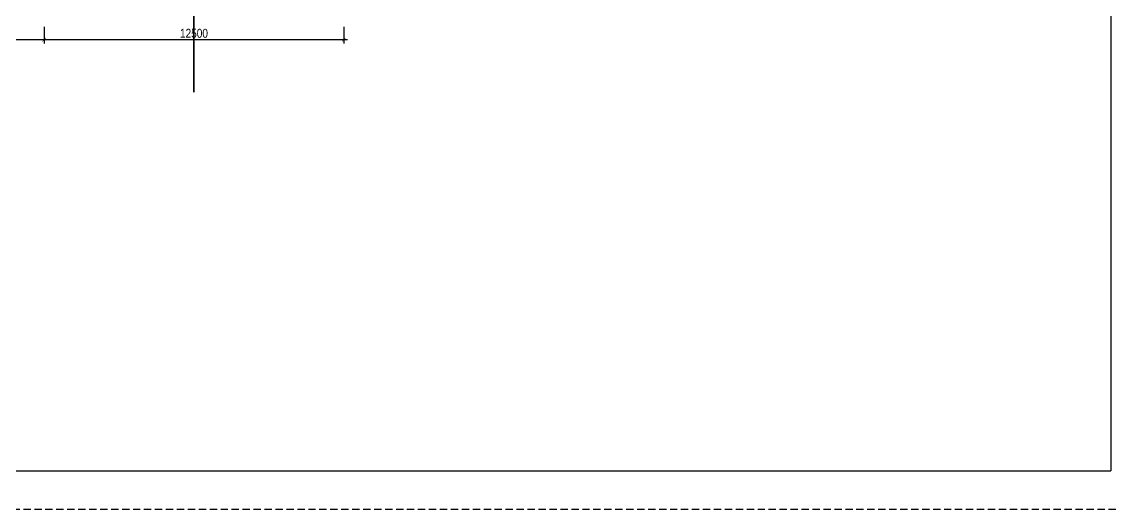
# Model space of a CAD drawing. Header units: millimetres. Extents: x 43 to 292031, y -97961 to -169.
# Drawn here: x 75416 to 120943, y -95209 to -74862 of the extents above; entities that cross this region are included whole.
import ezdxf

# ---------------------------------------------------------------- set-up
doc = ezdxf.new("R2010")
doc.units = ezdxf.units.MM
doc.linetypes.add('HIDDEN', pattern=[9.525, 6.35, -3.175])
doc.layers.get('0').update_dxf_attribs({"color": 231})
doc.layers.get('DefPoints').update_dxf_attribs({"color": 191})
doc.layers.add('A-SHBD', color=7, linetype='Continuous', lineweight=35)
doc.styles.add('250602-MB CO CAU CĂN HO X1-3A-1$0$style1', font='arial.ttf')
doc.styles.add('VTK_Arial', font='arial.ttf', dxfattribs={"width": 0.8})
doc.dimstyles.new('250602-MB CO CAU CĂN HO X1-3A-1$0$Dim_50', dxfattribs={"dimscale": 50, "dimtxt": 2, "dimasz": 1.5, "dimexe": 1, "dimexo": 0, "dimgap": 1, "dimtad": 1, "dimdec": 0, "dimlfac": -1, "dimzin": 12, "dimdsep": 46, "dimtxsty": '250602-MB CO CAU CĂN HO X1-3A-1$0$style1', "dimblk1": '250602-MB CO CAU CĂN HO X1-3A-1$0$_ARCHTICK', "dimblk2": '250602-MB CO CAU CĂN HO X1-3A-1$0$_ARCHTICK', "dimsah": 1, "dimcen": 1.5, "dimdle": 1.5, "dimclrd": 256, "dimclre": 256, "dimclrt": 2, "dimadec": 1, "dimazin": 3, "dimtm": 1e-09, "dimtfac": 0.416667, "dimtdec": 0, "dimtix": 1, "dimtmove": 2, "dimatfit": 3, "dimfxl": 7, "dimfxlon": 1, "dimtolj": 1, "dimtzin": 0, "dimlwd": -1, "dimlwe": -1, "dimarcsym": 1})
doc.dimstyles.new('A-2.5-DIM100', dxfattribs={"dimscale": 150, "dimtxt": 2.5, "dimasz": 1, "dimexe": 1, "dimexo": 0, "dimgap": 0.5, "dimtad": 1, "dimdec": 0, "dimzin": 12, "dimdsep": 46, "dimtxsty": 'VTK_Arial', "dimblk": 'ARCHTICK', "dimcen": 0, "dimdle": 1, "dimclrd": 256, "dimclre": 256, "dimclrt": 7, "dimadec": 1, "dimazin": 3, "dimtfac": 1, "dimtdec": 0, "dimtmove": 0, "dimatfit": 2, "dimfxl": 20, "dimtolj": 1, "dimtzin": 0, "dimlwd": -1, "dimlwe": -1, "dimarcsym": 0})

# ---------------------------------------------------------------- blocks, each defined once
blk = doc.blocks.new('VTK-A1_BoKhungTen')
at = {"layer": 'DefPoints', "linetype": 'HIDDEN', "ltscale": 0.3}
blk.add_lwpolyline([(0, -594), (840, -594), (840, 0), (0, 0)], close=True, dxfattribs=at)
at = {"layer": 'DefPoints'}
for points in [[(755, -10), (30, -10), (30, -584), (755, -584)], [(755, -10), (755, -584)]]:
    blk.add_lwpolyline(points, dxfattribs=at)
blk = doc.blocks.new('_ArchTick')
at = {"color": 0, "linetype": 'ByBlock', "const_width": 0.15}
blk.add_lwpolyline([(-0.5, -0.5), (0.5, 0.5)], dxfattribs=at)
blk = doc.blocks.new('*D69')
at = {"transparency": 16777216}
for p, q in [((76347, -75071), (76347, -75761)), ((88847, -75071), (88847, -75761)), ((88997, -75611), (76197, -75611))]:
    blk.add_line(p, q, dxfattribs=at)
at = {"layer": 'DefPoints', "color": 0, "transparency": 16777216}
for p in [(76347, -75071, 0), (88847, -75071, 0), (76347, -75611)]:
    blk.add_point(p, dxfattribs=at)
at = {"transparency": 16777216, "xscale": 150, "yscale": 150, "zscale": 150, "rotation": 180}
blk.add_blockref('_ArchTick', (76347, -75611), dxfattribs=at)
at = {"transparency": 16777216, "xscale": 150, "yscale": 150, "zscale": 150}
blk.add_blockref('_ArchTick', (88847, -75611), dxfattribs=at)
at = {"color": 7, "transparency": 16777216, "insert": (82597, -75344), "char_height": 375, "attachment_point": 5, "style": 'VTK_Arial'}
blk.add_mtext('\\A1;12500', dxfattribs=at)
blk = doc.blocks.new('*D70')
at = {"transparency": 16777216}
for p, q in [((68847, -75071), (68847, -75761)), ((76347, -75071), (76347, -75761)), ((76497, -75611), (68697, -75611))]:
    blk.add_line(p, q, dxfattribs=at)
at = {"layer": 'DefPoints', "color": 0, "transparency": 16777216}
for p in [(68847, -75071, 0), (76347, -75071, 0), (68847, -75611)]:
    blk.add_point(p, dxfattribs=at)
at = {"transparency": 16777216, "xscale": 150, "yscale": 150, "zscale": 150, "rotation": 180}
blk.add_blockref('_ArchTick', (68847, -75611), dxfattribs=at)
at = {"transparency": 16777216, "xscale": 150, "yscale": 150, "zscale": 150}
blk.add_blockref('_ArchTick', (76347, -75611), dxfattribs=at)
at = {"color": 7, "transparency": 16777216, "insert": (72597, -75344), "char_height": 375, "attachment_point": 5, "style": 'VTK_Arial'}
blk.add_mtext('\\A1;7500', dxfattribs=at)
blk = doc.blocks.new('250602-MB CO CAU CĂN HO X1-3A-1$0$_ARCHTICK')
at = {"color": 0, "linetype": 'ByBlock', "const_width": 0.15}
blk.add_lwpolyline([(-0.5, -0.5), (0.5, 0.5)], dxfattribs=at)

msp = doc.modelspace()

# ---------------------------------------------------------------- block references
at = {"layer": 'DefPoints', "xscale": 160, "yscale": 160, "zscale": 160}
msp.add_blockref('VTK-A1_BoKhungTen', (43.4, -168.9), dxfattribs=at)

# ---------------------------------------------------------------- dimensions: what is measured, and where the dimension line sits
dim = msp.add_linear_dim(base=(68846.7, -75610.7), p1=(76346.8, -75070.5, 0), p2=(68846.7, -75070.6, 0), dimstyle='A-2.5-DIM100', override={"dimpost": '\\X', "dimtmove": 1})
dim.commit()
dim.dimension.update_dxf_attribs({"geometry": '*D70', "text_midpoint": (72596.8, -75344.2)})
dim = msp.add_aligned_dim(p1=(88846.8, -75070.5, 0), p2=(76346.8, -75070.5, 0), distance=540.2, dimstyle='A-2.5-DIM100', override={"dimpost": '\\X'})
dim.commit()
dim.dimension.update_dxf_attribs({"geometry": '*D69', "text_midpoint": (82596.8, -75344.2)})

# ---------------------------------------------------------------- leaders
at = {"layer": 'A-SHBD'}
msp.add_leader([(82596.8, -73416, 0), (82596.8, -77805.4, 0)], dimstyle='250602-MB CO CAU CĂN HO X1-3A-1$0$Dim_50', override={"dimasz": 4, "dimtad": 0, "dimldrblk": 'Dot', "dimtfill": 1}, dxfattribs=at)

doc.saveas('drawing.dxf')
